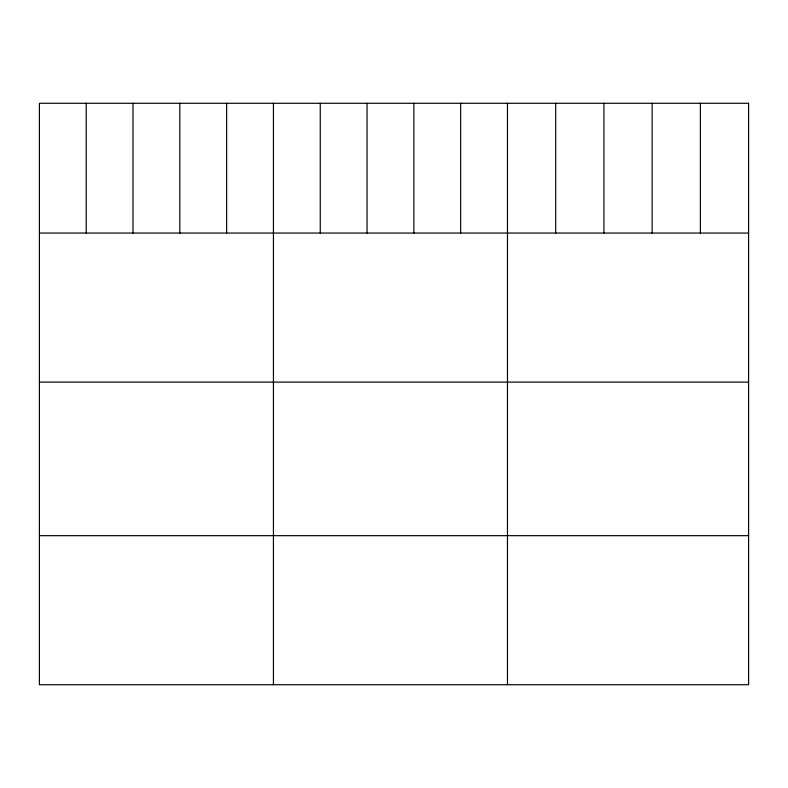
<?xml version="1.0" encoding="UTF-8"?>
<svg xmlns="http://www.w3.org/2000/svg" width="788" height="788" viewBox="0 0 788 788"><rect width="100%" height="100%" fill="white"/><g stroke="black" fill="none" stroke-linecap="round" stroke-linejoin="round"><path stroke-width="1.18" d="M39.4 233.051L748.6 233.051M39.4 382.101L748.6 382.101M39.4 535.673L748.6 535.673M700.374 103.277L700.374 233.051M652.149 103.277L652.149 233.051M603.923 103.277L603.923 233.051M555.698 103.277L555.698 233.051M507.472 103.277L507.472 684.723M460.665 103.277L460.665 233.051M413.858 103.277L413.858 233.051M367.05 103.277L367.05 233.051M320.243 103.277L320.243 233.051M273.436 103.277L273.436 684.723M226.629 103.277L226.629 233.051M179.822 103.277L179.822 233.051M133.014 103.277L133.014 233.051M86.207 103.277L86.207 233.051M748.6 103.277L39.4 103.277L39.4 684.723L748.6 684.723L748.6 103.277"/></g></svg>
